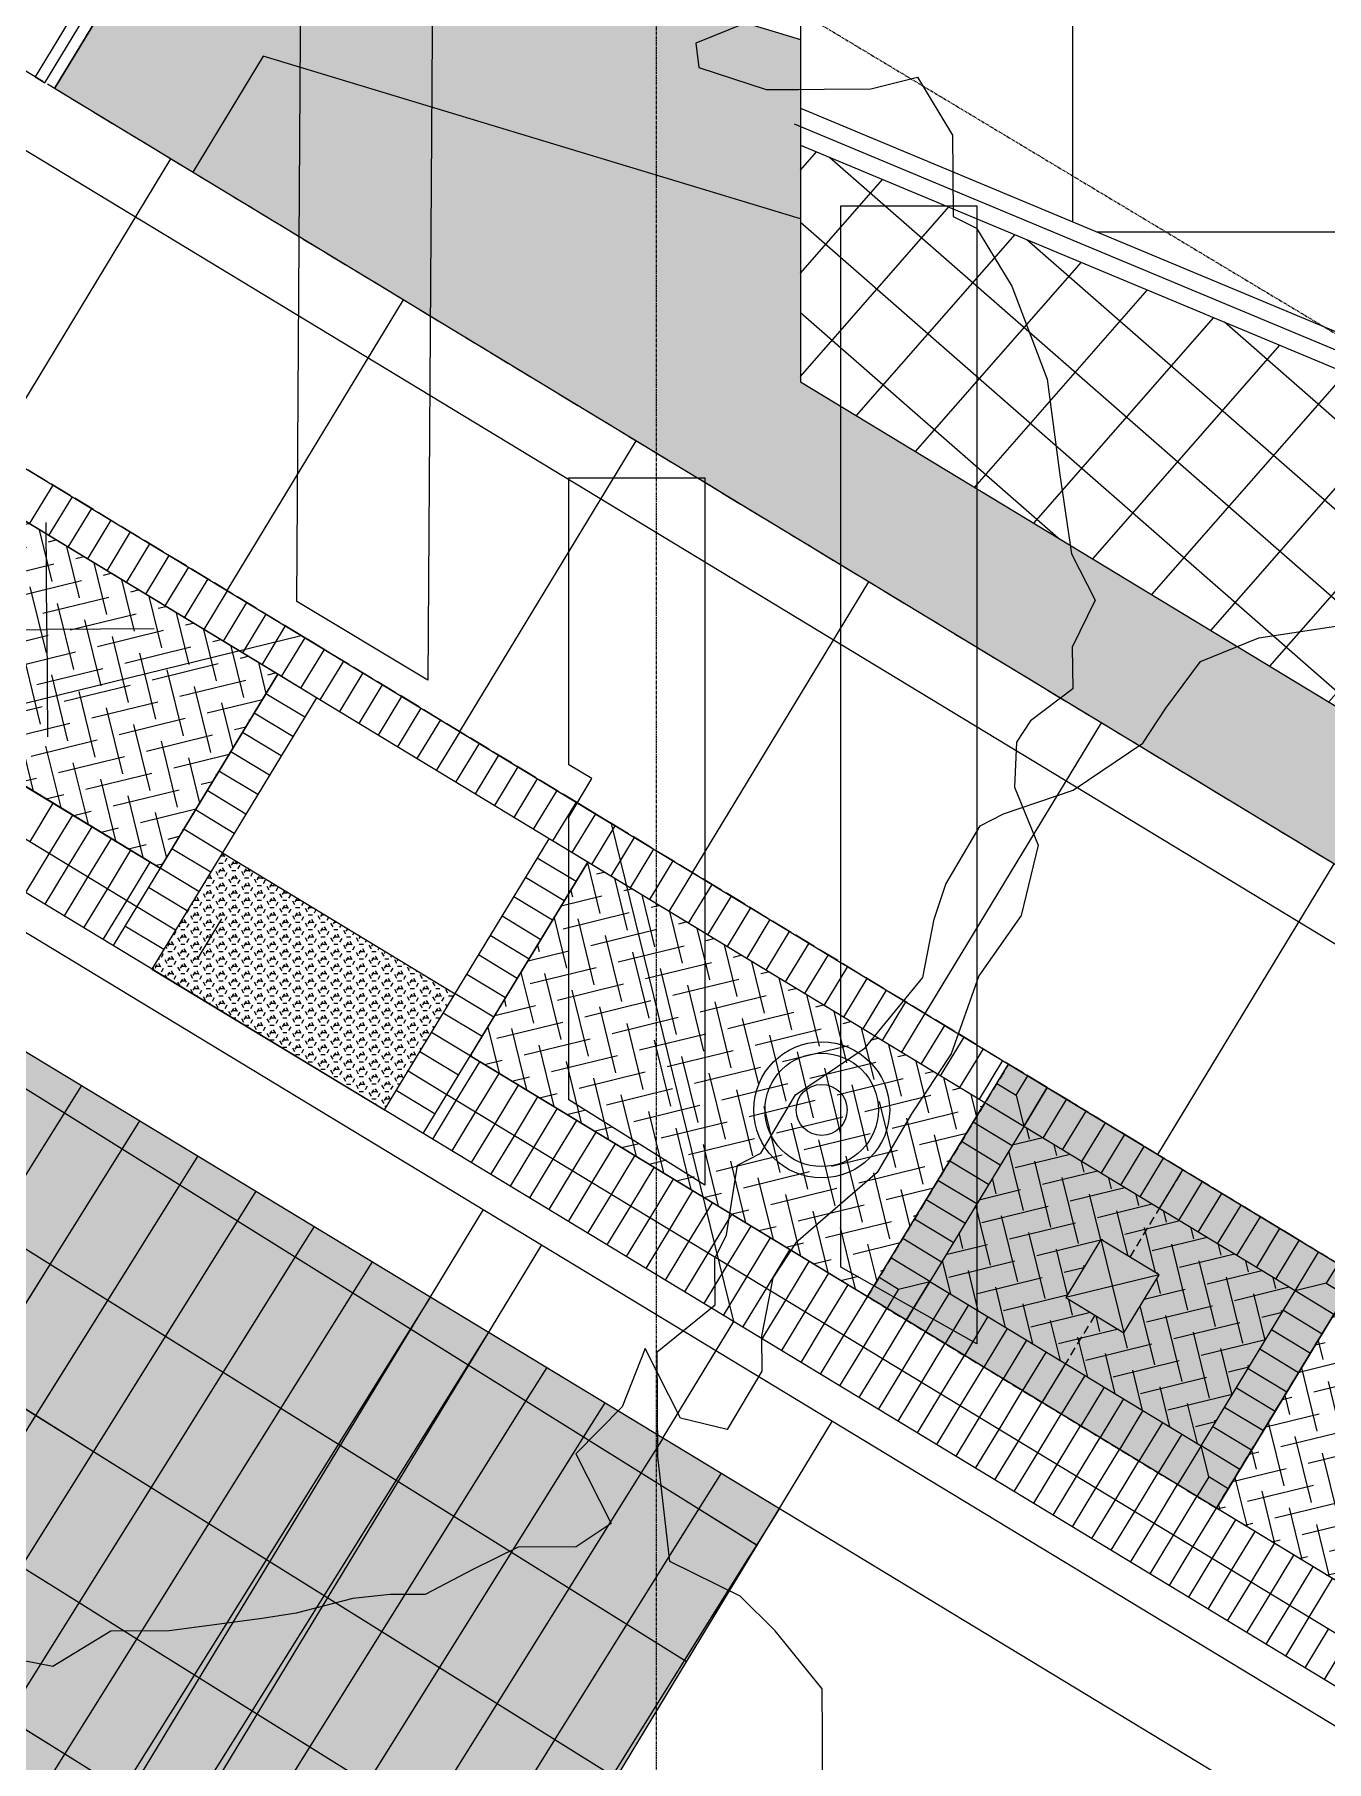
# Model space of a CAD drawing. Header units: inches. Extents: x 3268 to 7018, y 976 to 6708.
# Drawn here: x 5057.8 to 5285.8, y 1498.5 to 1803.3 of the extents above; entities that cross this region are included whole.
import ezdxf

# ---------------------------------------------------------------- set-up
doc = ezdxf.new("R2010")
doc.units = ezdxf.units.IN
doc.header["$MEASUREMENT"] = 0
for name, pattern in [('Grid Line 1_2_', [0.8749999999999999, 0.4999999999999999, -0.125, 0.125, -0.125]), ('IMPORT-DASHED4', [2.25, 1.5, -0.7499999999999998]), ('IMPORT-EASEMENT2', [4.799999999999999, 3.839999999999999, -0.9599999999999999])]:
    doc.linetypes.add(name, pattern=pattern)
for name, color, linetype, lineweight in [('0-landscaping', 1, 'Continuous', 25), ('C-ANNO-5FT-PED-ZONE', 130, 'Continuous', 25), ('C-CURB-BACK', 40, 'Continuous', 13), ('C-CURB-FACE', 80, 'Continuous', 13), ('C-CURB-GUTR', 22, 'Continuous', 15), ('L-MASK', 245, 'Continuous', 35), ('L-PVMT-ASPH', 140, 'Continuous', 15), ('L-PVMT-ASPH-HATC', 252, 'Continuous', 15), ('L-PVMT-BRCK-HATC', 252, 'Continuous', 15), ('L-PVMT-BRICK', 20, 'Continuous', 13), ('L-PVMT-CONC-HATC', 252, 'Continuous', 15), ('L-PVMT-HATCH BOUND NPLOT', 45, 'Continuous', 15), ('L-RAMP', 10, 'Continuous', 15), ('L-SITE-HRAL', 10, 'Continuous', 15), ('L-SITE-PLANT-HATC', 81, 'Continuous', 13), ('L-SITE-TREE-GRAT', 250, 'Continuous', 13), ('L-SITE-TRSH-RECP', 2, 'Continuous', 15), ('L-SITE-WALL', 33, 'Continuous', 15), ('L-SITE-WALL-HATC', 71, 'Continuous', 15), ('S-GRID', 1, 'Continuous', 9), ('site_dwg', 8, 'Continuous', 9)]:
    doc.layers.add(name, color=color, linetype=linetype, lineweight=lineweight)
doc.layers.add('NPLT', color=200, linetype='Continuous', lineweight=13, plot=False)
pattern_1 = [(279.96, (24339643.438, 9814490.821), (4.629241630105641, -3.246248593391589), [11.995, -3.998]), (9.96, (24339644.13, 9814486.883), (4.629241630105641, -3.246248593391589), [11.995, -3.998])]

# ---------------------------------------------------------------- blocks, each defined once
blk = doc.blocks.new('site_dwg_dec1-V200-Overall Retail Plan Opt 2')
at = {"layer": '0-landscaping', "color": 213, "flags": 128}
for points in [[(115.3819261530647, -30.59524453480662), (111.9724258052686, -34.47684765727967), (113.1265473455227, -37.31559033633379), (111.6904930847181, -45.17949820201465), (107.5396966369066, -56.13399286589696), (101.3299305751154, -65.27994157050192), (96.02508321279167, -73.39567033511115), (94.46444866163476, -79.32507283475273), (88.78581816499063, -81.63733361044136), (85.58967954539007, -85.36948232106145), (79.36483335835895, -84.88977620523359), (76.46545392851515, -85.66848025415378), (72.7794540213785, -89.47842627422868), (70.31394303901111, -96.43800059293493), (63.31276886607326, -101.2729120204283), (54.88947196641185, -103.2960691635053), (46.34270589714327, -107.9819351812555), (38.1766061073506, -110.1856556462924), (30.56355792520156, -112.6238509327122), (17.92766572879395, -112.4751012213862), (13.15395393323729, -113.7571420526917), (7.599903721815507, -118.0039082048213), (4.885189898590453, -121.0945198974266), (-2.727858282325144, -123.5327151822973), (-5.940907171128969, -118.8853784289501), (-3.599976476821893, -109.9912987397627), (-10.18352567227845, -113.3337794553706), (-17.92108351260992, -113.8374461562198), (-20.2620848313976, -122.731549058434), (-25.16034856125765, -122.0791094302301), (-30.30784349120051, -117.5576822782357), (-36.02233360214955, -115.9983575564081), (-42.16343954760082, -114.4442553805602), (-45.25193650464404, -111.7313990827831), (-48.85042896145728, -109.1643291017724), (-54.95184824639704, -106.0219622391457), (-58.38620603194044, -103.8447490419173), (-67.52711661895022, -97.64068553359242), (-72.67458319323644, -93.11928329096621), (-80.53679194816662, -91.68846783457842), (-84.77933982747105, -86.13684565529614)], [(-9.471346453594377, 8.319387126080981), (0, 0), (8.319387121136968, 9.471346451995485)], [(9.471346454440207, -8.31938712430201), (0, 0), (-8.319387122217448, -9.471346449256087)], [(108.9035377634723, -1.254139105373042), (102.8971445787706, 0.870463703299947), (101.2580483883594, -1.482540039600962)], [(101.2580483883594, -1.482540039600962), (105.4544776113711, -8.676055613000015), (108.3116716666313, -11.18574138292047)]]:
    blk.add_lwpolyline(points, dxfattribs=at)
at = {"layer": '0-landscaping', "color": 130, "flags": 128}
blk.add_lwpolyline([(108.3116716666313, -11.18574138292047), (110.6019441858431, -13.19745785703412), (114.7199401311504, -16.814599579601), (119.7428547744352, -19.40152136094911), (118.3068144204954, -27.26535620114441), (115.3819261530647, -30.59524453480662)], dxfattribs=at)
blk = doc.blocks.new('site_dwg_dec1-V206-Overall Retail Plan Opt 2')
at = {"layer": '0-landscaping', "color": 213, "flags": 128}
blk.add_lwpolyline([(-89.75630951111394, 51.46381599998585), (-86.13667698831811, 55.58464763820825), (-82.51704446383626, 59.7054792738645), (-82.1105030969387, 68.4735995460296), (-82.48428623070247, 74.27706753642427), (-85.94652405246721, 82.79343993860765), (-78.83185320274531, 92.96953555579033), (-70.68766946013129, 102.2414187691845), (-61.9205703611891, 101.8408481608073), (-58.30093783770007, 105.9616797991273), (-55.46164372381718, 107.1177861229532), (-49.00267481756691, 112.3947722131249), (-46.03880041719582, 111.6163731676804), (-38.42578059645984, 114.0545933585906), (-28.62915415534263, 112.749712413022), (-18.05225993053028, 114.4095335631261), (-12.49820972054402, 118.6562997094597), (-8.753996910396948, 120.8426259771238), (-1.140948729645572, 123.2808212633806), (1.822939583015625, 122.5024952453984), (9.809728627376158, 119.1371744186815), (19.60632671145595, 117.8323183823393), (24.38003850845325, 119.1143592194073), (31.08816798894167, 120.5223345599604), (38.04547195947742, 118.0613721970092), (46.15681293430952, 112.7615709075414)], dxfattribs=at)
blk = doc.blocks.new('site_dwg_b1-12649367-Overall Retail Plan Opt 2')
at = {"layer": 'L-PVMT-BRCK-HATC', "color": 53}
blk.add_line((0, -7.990953345783054), (0, 0), dxfattribs=at)
blk = doc.blocks.new('site_dwg_b2-12649368-Overall Retail Plan Opt 2')
at = {"layer": 'L-PVMT-BRCK-HATC', "color": 53}
blk.add_line((0, 0), (0, 7.990953347180038), dxfattribs=at)
blk = doc.blocks.new('site_dwg_mmcite prax-12649369-Overall Retail Plan Opt 2')
at = {"layer": 'L-SITE-TRSH-RECP', "color": 53}
for radius in [12, 9.999999999999545, 4.5]:
    blk.add_circle((3485.56735143112, 948.4859774520154), radius, dxfattribs=at)
blk = doc.blocks.new('site_dwg_tree_grate_pvr-V278-Overall Retail Plan Opt 2')
at = {"layer": 'L-MASK', "lineweight": 15}
blk.add_hatch(color=10, dxfattribs=at).paths.add_polyline_path([(36.00000000000272, 3.41060513164848e-12), (36.00000000000272, 48.00000000000272), (-35.99999999999726, 48.00000000000272), (-35.99999999999726, 2.728484105318784e-12)])
at = {"layer": 'L-PVMT-BRCK-HATC'}
h = blk.add_hatch(dxfattribs=at)
h.set_pattern_fill('FP_230', color=53, style=0, pattern_type=2)
h.set_pattern_definition([(135, (-28, 40), (-5.654025822367634, 4.440892098500626e-16), [11.995, -3.998]), (225, (-30.827, 42.827), (-5.654025822367634, -4.440892098500626e-16), [11.995, -3.998])])
h.paths.add_polyline_path([(28.00000000186537, 8.00000000093405), (28.00000000186537, 39.9999999990714), (-28.00000000185991, 39.9999999990714), (-27.99999999627266, 8.00000000093405)])
h.paths.add_polyline_path([(6.000000000002728, 18.00000000000272), (-6.000000005585206, 18.00000000000272), (-5.999999999997271, 30.00000000000272), (6.000000000002728, 30.00000000000272)])
at = {"layer": 'L-PVMT-BRCK-HATC', "color": 53}
for p, q in [((-24, 40.00000000186264), (-24, 47.99999999999999)), ((-19.99999999813735, 40.00000000046565), (-19.99999999813735, 47.99999999999999)), ((-16.00000000186264, 40.00000000046565), (-16.00000000186264, 47.99999999999999)), ((-12, 40.00000000046565), (-12, 47.99999999999999)), ((-7.999999998137354, 39.99999999906867), (-7.999999998137354, 47.99999999999999)), ((-4.000000001862644, 40.00000000046565), (-4.000000001862644, 47.99999999999999)), ((0, 39.99999999906867), (0, 47.99999999999999)), ((4.000000001862644, 40.00000000046565), (4.000000001862644, 47.99999999999999)), ((7.999999998137354, 39.99999999906867), (7.999999998137354, 47.99999999999999)), ((12, 40.00000000186264), (12, 47.99999999999999)), ((15.99999999627471, 39.99999999906867), (15.99999999627471, 47.99999999999999)), ((20.00000000372529, 40.00000000186264), (20.00000000372529, 47.99999999999999)), ((24, 39.99999999906867), (24, 47.99999999999999)), ((31.99999999813735, 44.00000000093132), (28.00000000186264, 40.00000000186264)), ((-28.00000001303851, 36.00000000139698), (-36.00000001117586, 36.00000000139698)), ((28.00000000186264, 35.99999999999999), (35.99999999999999, 35.99999999999999)), ((-28.00000001303851, 31.99999999953434), (-36.00000001117586, 31.99999999953434)), ((27.99999999627471, 32.00000000093132), (35.99999999999999, 32.00000000093132)), ((-28.00000001303851, 28.00000000046566), (-36.00000001117586, 28.00000000046566)), ((28.00000000186264, 28.00000000046566), (35.99999999999999, 28.00000000046566)), ((-28.00000001303851, 24), (-36.00000001117586, 24)), ((27.99999999627471, 24), (35.99999999999999, 24)), ((-28.00000001303851, 20.00000000093132), (-36.00000001117586, 20.00000000093132)), ((28.00000000186264, 20.00000000093132), (35.99999999999999, 20.00000000093132)), ((-28.00000001303851, 16.00000000046566), (-36.00000001117586, 16.00000000046566)), ((27.99999999627471, 15.99999999906868), (35.99999999999999, 15.99999999906868)), ((-28.00000001303851, 12), (-36.0000000167638, 12)), ((28.00000000186264, 12.00000000139698), (35.99999999999999, 12.00000000139698)), ((-24, 8.00000000093132), (-24, 0)), ((-19.99999999813735, 8.00000000093132), (-19.99999999813735, 0)), ((-16.00000000186264, 8.00000000093132), (-16.00000000186264, 0)), ((-12, 8.00000000093132), (-12, 0)), ((-7.999999998137354, 8.00000000093132), (-7.999999998137354, 0)), ((-4.000000001862644, 8.00000000093132), (-4.000000001862644, 0)), ((0, 8.00000000093132), (0, 0)), ((4.000000001862644, 8.00000000093132), (4.000000001862644, 0)), ((7.999999998137354, 8.00000000093132), (7.999999998137354, 0)), ((12, 8.00000000093132), (12, 0)), ((16.00000000186264, 8.00000000093132), (16.00000000186264, 0)), ((20.00000000372529, 8.00000000093132), (20.00000000372529, 0)), ((24, 7.999999999534338), (24, 0)), ((31.99999999254942, 3.999999987892806), (27.99999999068677, 7.999999991152435))]:
    blk.add_line(p, q, dxfattribs=at)
at = {"layer": 'L-PVMT-BRCK-HATC', "color": 53, "flags": 128}
for points in [[(-36.00000001117586, 44.00000000093132), (-32.00000001490115, 44.00000000093132), (-32.00000001490115, 47.99999999999999)], [(35.99999999999999, 40.00000000046565), (28.00000000186264, 40.00000000046565), (28.00000000186264, 48.00000000139698)], [(31.99999999813735, 47.99999999999999), (31.99999999813735, 44.00000000093132), (35.99999999999999, 44.00000000093132)], [(-32.00000001490115, 43.99999999953433), (-28.00000001303851, 40.00000000046565), (-36.00000001117586, 40.00000000046565)], [(35.99999999999999, 7.999999999534338), (28.00000000186264, 7.999999999534338), (28.00000000186264, 39.99999999906867), (-28.00000000186264, 39.99999999906867), (-28.00000000186264, 8.00000000093132), (28.00000000186264, 8.00000000093132), (28.00000000186264, 0)], [(-32.00000000372528, 3.999999987892806), (-28.00000001303851, 8.00000000093132), (-36.00000001117586, 8.00000000093132)], [(-36.00000000558793, 3.999999987892806), (-32.00000000372528, 3.999999987892806), (-32.00000000372528, 0)], [(35.99999998882412, 3.999999985098838), (31.99999999254942, 3.999999985098838), (31.99999999254942, -1.257285475730896e-08)]]:
    blk.add_lwpolyline(points, dxfattribs=at)
for points in [[(-28.00000001303851, 47.99999999999999), (-28.00000001303851, 39.99999999906867)], [(-28.00000000745058, 0), (-28.00000000745058, 8.00000000093132)]]:
    blk.add_lwpolyline(points, close=True, dxfattribs=at)
at = {"layer": 'L-SITE-TREE-GRAT', "color": 253, "linetype": 'IMPORT-DASHED4'}
for p, q in [((0, 30), (0, 47.99999999860301)), ((0, 18), (0, 0))]:
    blk.add_line(p, q, dxfattribs=at)
at = {"layer": 'L-SITE-TREE-GRAT', "color": 253, "linetype": 'IMPORT-DASHED4', "flags": 128}
blk.add_lwpolyline([(35.99999999999999, 0), (35.99999999999999, 47.99999999999999), (-35.99999999999999, 47.99999999999999), (-35.99999999999999, 0)], close=True, dxfattribs=at)
at = {"layer": 'L-SITE-TREE-GRAT', "color": 253, "flags": 128}
for points in [[(-35.99999999999999, 47.99999999999999), (35.99999999999999, 47.99999999999999), (35.99999999999999, 0), (-35.99999999999999, 0)], [(-6.000000005587935, 18), (5.999999999999999, 18), (5.999999999999999, 30), (-5.999999999999999, 30)]]:
    blk.add_lwpolyline(points, close=True, dxfattribs=at)
at = {"layer": 'NPLT', "color": 253}
for p, q in [((5.999999999999999, 30), (-6.000000005587935, 18)), ((-5.999999999999999, 30), (5.999999999999999, 18))]:
    blk.add_line(p, q, dxfattribs=at)
blk = doc.blocks.new('site_dwg-12440225-Overall Retail Plan Opt 2')
at = {"layer": 'L-PVMT-ASPH'}
h = blk.add_hatch(color=10, dxfattribs=at)
h.paths.add_polyline_path([(24339718.53346603, 9813972.144103346), (24339887.07449048, 9814212.502676906), (24339739.69633754, 9814315.845214311), (24339581.26135598, 9814089.899001546), (24339629.1144, 9814055.302799998), (24339635.9543549, 9814049.325785588), (24339642.46273531, 9814042.98933005), (24339648.62067784, 9814036.31179846), (24339654.41033481, 9814029.312544463), (24339659.81492591, 9814022.011854135), (24339664.81878693, 9814014.430887226), (24339669.40741505, 9814006.591615817), (24339681.30982938, 9813997.450047066), (24339693.47180215, 9813988.656744802), (24339705.88314632, 9813980.219074398)])
h.paths.add_polyline_path([(24341279.96674772, 9816613.018771717), (24341327.69337847, 9817194.358206697), (24341336.14719908, 9817314.060056796), (24341349.85919517, 9817475.559871858), (24341241.21047862, 9817484.093139127), (24341233.16564054, 9817364.342307739), (24341183.59218761, 9816619.779448591)])
h.paths.add_polyline_path([(24341241.21047862, 9817484.093139127), (24341354.39901932, 9817476.562142687), (24341362.3316544, 9817595.67930597), (24341359.93445173, 9817595.848605955), (24341379.27012009, 9817850.028833294), (24341381.53699151, 9817884.068378847), (24341268.28796358, 9817892.939708184)])
at = {"layer": 'L-PVMT-ASPH-HATC'}
h = blk.add_hatch(dxfattribs=at)
h.set_pattern_fill('FP_247', color=53, style=0, pattern_type=2)
h.set_pattern_definition([(54.19300000000001, (49276472.648, 17990854.369), (4.309454095744373, 26.48449745410836), [24, 0]), (54.19300000000001, (49276462.916, 17990861.39), (4.309454095744373, 26.48449745410836), [24, 0]), (144.193, (49276472.648, 17990854.369), (-23.77327042073331, -12.44313519586951), [12, 0]), (144.193, (49276486.689, 17990873.833), (-23.77327042073331, -12.44313519586951), [12, 0])])
h.paths.add_polyline_path([(24339718.53346603, 9813972.144103346), (24339887.07449048, 9814212.502676906), (24339739.69633754, 9814315.845214311), (24339581.26135598, 9814089.899001546), (24339629.1144, 9814055.302799998), (24339635.9543549, 9814049.325785588), (24339642.46273531, 9814042.98933005), (24339648.62067784, 9814036.31179846), (24339654.41033481, 9814029.312544463), (24339659.81492591, 9814022.011854135), (24339664.81878693, 9814014.430887226), (24339669.40741505, 9814006.591615817), (24339681.30982938, 9813997.450047066), (24339693.47180215, 9813988.656744802), (24339705.88314632, 9813980.219074398)])
at = {"layer": 'L-PVMT-BRCK-HATC'}
h = blk.add_hatch(dxfattribs=at)
h.set_pattern_fill('FP_245', color=53, style=0, pattern_type=2)
h.set_pattern_definition(pattern_1)
h.paths.add_polyline_path([(24339785.5933247, 9814332.513905285), (24339808.55571907, 9814365.260878125), (24339638.84494577, 9814484.270712443), (24339615.87993716, 9814451.520011347), (24339682.46481704, 9814404.829485679)])
h = blk.add_hatch(dxfattribs=at)
h.set_pattern_fill('FP_245', color=53, style=0, pattern_type=2)
h.set_pattern_definition(pattern_1)
h.paths.add_polyline_path([(24339905.09057344, 9814248.723596772), (24339928.05204928, 9814281.469259715), (24339860.94234356, 9814328.527705245), (24339837.97963173, 9814295.780279659), (24339893.41113099, 9814256.912959129)])
h = blk.add_hatch(dxfattribs=at)
h.set_pattern_fill('FP_233', color=53, style=0, pattern_type=2)
h.set_pattern_definition([(279.962, (24338878.036, 9815027.526), (4.629354942737908, -3.246087000397262), [11.995, -3.998]), (9.962, (24338878.727, 9815023.588), (4.629354942737908, -3.246087000397263), [11.995, -3.998])])
h.paths.add_polyline_path([(24340121.24000421, 9814097.147135304), (24340144.2102071, 9814129.905244026), (24339987.00684388, 9814240.137283798), (24339964.03664085, 9814207.379174864)])
at = {"layer": 'L-PVMT-CONC-HATC'}
h = blk.add_hatch(dxfattribs=at)
h.set_pattern_fill('FP_244', color=53, style=0, pattern_type=2)
h.set_pattern_definition([(356.193, (24339782.951, 9814287.269), (0.08624814985247753, 1.296133579785288), [0.75, -1.5]), (116.193, (24339782.951, 9814287.269), (-1.165608681718363, -0.5733737010909913), [0.75, -1.5]), (56.19300000000001, (24339783.699, 9814287.219), (-1.079360531865885, 0.7227598786942965), [0.75, -1.5])])
h.paths.add_polyline_path([(24339822.25181387, 9814287.269117266), (24339836.03081887, 9814306.919537647), (24339796.72997811, 9814334.47754763), (24339782.95097312, 9814314.82712726), (24339817.87668592, 9814290.336985981)])
at = {"layer": 'L-SITE-PLANT-HATC'}
h = blk.add_hatch(dxfattribs=at)
h.set_pattern_fill('FP_240', color=253, style=0, pattern_type=2)
h.set_pattern_definition([(45, (0, 0), (-8.485281374238571, 8.485281374238571), []), (135, (0, 0), (-8.485281374238571, -8.48528137423857), [])])
h.paths.add_polyline_path([(24340354.92622115, 9814094.51378487), (24340675.12027168, 9814073.208179547), (24340681.35034729, 9814166.837678595), (24340324.3175589, 9814244.434770443), (24339906.82124526, 9814452.369206514), (24339904.04682077, 9814410.673408048), (24340319.55159973, 9814119.31870381)])
at = {"layer": 'L-SITE-WALL-HATC'}
blk.add_hatch(color=10, dxfattribs=at).paths.add_polyline_path([(24340346.63954691, 9814071.012105761), (24340725.57169416, 9814045.798087202), (24340733.2833098, 9814161.690702261), (24340681.75308152, 9814172.890222268), (24340675.12027169, 9814073.208179656), (24340354.92622115, 9814094.51378487), (24339904.04682077, 9814410.673408046), (24339908.0517354, 9814470.980348537), (24339803.69557036, 9814510.352719767), (24339776.13756039, 9814471.051878992), (24340317.68662572, 9814091.31408595)])
at = {"layer": 'C-ANNO-5FT-PED-ZONE', "color": 213, "linetype": 'IMPORT-EASEMENT2', "flags": 128}
for points in [[(24341173.43156312, 9817974.569704888), (24341064.86211379, 9817879.53891328), (24341058.60739409, 9817785.539047208), (24341020.66169335, 9817759.050960105), (24341002.73584636, 9817494.243455587), (24341098.03372912, 9817385.653583419), (24341049.7296923, 9816657.855822798), (24340942.84306337, 9816588.119622858), (24340903.15724013, 9815991.696087312), (24340997.75345884, 9815877.316419568), (24340956.93820208, 9815281.87627089), (24340851.85462972, 9815190.060175546), (24340840.21389879, 9815028.451841284), (24340816.31959692, 9814987.856953233), (24340807.91752753, 9814861.58536387), (24340828.33680849, 9814837.590900285), (24340814.20948071, 9814639.141274119), (24340820.32276781, 9814572.244142456), (24340784.23728234, 9814041.25000657), (24340346.67693986, 9814070.985885575), (24339654.20889217, 9814556.549067944), (24339621.08674325, 9814593.99079329), (24339537.64412129, 9814651.844636435), (24339442.83972673, 9814690.826514924), (24339354.14331621, 9814753.02102556), (24339330.46229357, 9814798.298159737), (24339230.23757831, 9814867.973883716), (24339182.6163684, 9814867.152440649), (24339131.69313189, 9814915.47795062), (24338893.2467398, 9815077.690702066), (24338651.59712844, 9815247.640438044), (24338560.99241732, 9815303.182211477)], [(24340893.31874154, 9815000.390094232), (24340875.24280314, 9814969.680232948), (24340869.40288803, 9814881.91431137), (24340889.92706264, 9814857.796588449), (24340874.40430799, 9814639.745099468), (24340880.50876207, 9814572.944626614), (24340840.03109242, 9813977.31996076), (24340325.92286136, 9814012.25790799), (24339613.96231484, 9814511.489359668), (24339580.94692304, 9814548.810405312), (24339508.80653985, 9814598.827990033), (24339413.85344962, 9814637.871009542), (24339307.74243177, 9814712.276758194), (24339284.12095693, 9814757.44003944), (24339211.89866129, 9814807.648620464), (24339161.49360283, 9814806.779157344), (24339151.81188077, 9814813.668659829), (24339093.9211708, 9814868.606214345), (24338859.11244131, 9815028.344299465), (24338618.62753263, 9815197.47491178), (24338556.48951734, 9815235.566259611)]]:
    blk.add_lwpolyline(points, dxfattribs=at)
at = {"layer": 'C-CURB-BACK', "color": 253, "flags": 128}
for points in [[(24340401.93921543, 9813880.788470147), (24338872.43439575, 9814953.287384562), (24338868.98964451, 9814948.374779465)], [(24339905.91549708, 9814456.17181032), (24340325.31759715, 9814247.287460024), (24340327.07241486, 9814246.90606998)], [(24339906.82124526, 9814452.369206514), (24340324.3175589, 9814244.434770443), (24340681.35034729, 9814166.837678595)]]:
    blk.add_lwpolyline(points, dxfattribs=at)
at = {"layer": 'C-CURB-FACE', "color": 253}
blk.add_line((24338868.9896445, 9814948.374779465), (24340398.49446417, 9813875.875865046), dxfattribs=at)
at = {"layer": 'C-CURB-FACE', "color": 170, "flags": 128}
blk.add_lwpolyline([(24339907.25295287, 9814458.857180314), (24340326.32024351, 9814250.13958276), (24340562.96083217, 9814198.708391871)], dxfattribs=at)
at = {"layer": 'C-CURB-GUTR', "color": 53, "flags": 128}
blk.add_lwpolyline([(24338550.76025077, 9815149.53507655), (24338858.65539077, 9814933.636964172), (24340388.16021044, 9813861.138049757)], dxfattribs=at)
at = {"layer": 'L-PVMT-BRCK-HATC', "color": 53}
for p, q in [((24339643.43794629, 9814490.820853375), (24339932.6485839, 9814288.024438241)), ((24339928.05204928, 9814281.469259717), (24339638.84474237, 9814484.270855078)), ((24339795.75078147, 9814457.298958369), (24339761.30326942, 9814408.172907906)), ((24339835.05162228, 9814429.740948426), (24339800.60411023, 9814380.614897963)), ((24339874.35246308, 9814402.182938483), (24339839.90495097, 9814353.05688808)), ((24339913.65330388, 9814374.62492854), (24339879.20579183, 9814325.498878077)), ((24339819.69131202, 9814367.223008145), (24339813.14857889, 9814371.810815971)), ((24339812.80249846, 9814357.398780474), (24339806.25976534, 9814361.9865883)), ((24339810.50622728, 9814354.124037916), (24339803.96349416, 9814358.711845743)), ((24339808.2099561, 9814350.84929536), (24339801.66722298, 9814355.437103186)), ((24339805.91368492, 9814347.574552802), (24339799.37095179, 9814352.162360627)), ((24339803.61741373, 9814344.299810246), (24339797.07468061, 9814348.88761807)), ((24339801.32114255, 9814341.025067689), (24339794.77840943, 9814345.612875516)), ((24339952.95414469, 9814347.066918597), (24339918.50663264, 9814297.940868134)), ((24339799.02487137, 9814337.750325132), (24339792.48213824, 9814342.338132957)), ((24339796.72860019, 9814334.475582575), (24339790.18586706, 9814339.0633904)), ((24339865.53488593, 9814335.077190356), (24339858.99215281, 9814339.664998183)), ((24339794.432329, 9814331.200840017), (24339787.88959588, 9814335.788647844)), ((24339792.13605782, 9814327.926097458), (24339785.59332469, 9814332.513905283)), ((24339858.64607238, 9814325.252962686), (24339852.10333926, 9814329.840770511)), ((24339789.83978664, 9814324.651354901), (24339783.29705351, 9814329.239162728)), ((24339856.3498012, 9814321.978220128), (24339849.80706808, 9814326.566027954)), ((24339787.54351545, 9814321.376612345), (24339781.00078233, 9814325.96442017)), ((24339785.24724427, 9814318.101869788), (24339778.70451114, 9814322.689677613)), ((24339854.05353002, 9814318.70347757), (24339847.51079689, 9814323.291285397)), ((24339851.75725884, 9814315.428735014), (24339845.21452571, 9814320.016542839)), ((24339992.25498549, 9814319.508908654), (24339957.80747344, 9814270.38285819)), ((24339849.46098765, 9814312.153992457), (24339842.91825453, 9814316.741800282)), ((24339847.16471647, 9814308.8792499), (24339840.62198334, 9814313.467057727)), ((24339844.86844529, 9814305.604507344), (24339838.32571216, 9814310.192315169)), ((24339842.5721741, 9814302.329764787), (24339836.02944098, 9814306.917572612)), ((24339840.27590292, 9814299.055022229), (24339833.73316979, 9814303.642830055)), ((24339837.97963173, 9814295.780279659), (24339831.4368986, 9814300.368087484)), ((24339835.68336054, 9814292.505537102), (24339829.14062742, 9814297.093344929)), ((24339833.38708936, 9814289.230794545), (24339826.84435624, 9814293.81860237)), ((24339831.09081818, 9814285.956051989), (24339824.54808505, 9814290.543859813))]:
    blk.add_line(p, q, dxfattribs=at)
at = {"layer": 'L-PVMT-BRCK-HATC', "color": 53, "flags": 128}
for points in [[(24339815.09876965, 9814360.673523031), (24339808.55603652, 9814365.261330856), (24339638.84494577, 9814484.270712443), (24339615.87993716, 9814451.520011347), (24339785.59332469, 9814332.513905285), (24339808.55571906, 9814365.260878125)], [(24339860.9434164, 9814328.528021663), (24339837.97963173, 9814295.780279659), (24339905.09057344, 9814248.723596772), (24339928.05204928, 9814281.469259715), (24339860.94234357, 9814328.527705243), (24339854.39961044, 9814333.115513068)]]:
    blk.add_lwpolyline(points, dxfattribs=at)
blk.add_lwpolyline([(24339987.00684388, 9814240.137283796), (24340144.2102071, 9814129.905244026), (24340121.24000422, 9814097.147135304), (24339964.03664085, 9814207.379174864)], close=True, dxfattribs=at)
at = {"layer": 'L-PVMT-BRICK', "color": 253}
for p, q in [((24339785.59424329, 9814332.515215315), (24338881.62039908, 9814966.387664825)), ((24339781.00124163, 9814325.965075186), (24338877.02739741, 9814959.837524693)), ((24340411.12521875, 9813893.88875041), (24339837.98055032, 9814295.781589674)), ((24340406.53221709, 9813887.338610278), (24339833.38754866, 9814289.231449546))]:
    blk.add_line(p, q, dxfattribs=at)
at = {"layer": 'L-PVMT-CONC-HATC', "color": 53}
for p, q in [((24340339.75004442, 9814061.186895564), (24338905.5935904, 9815066.826904181)), ((24339803.69557036, 9814510.352719767), (24339776.1375604, 9814471.05187899))]:
    blk.add_line(p, q, dxfattribs=at)
at = {"layer": 'L-PVMT-CONC-HATC', "color": 10}
for p, q in [((24339913.68068005, 9814555.457105756), (24339907.25295312, 9814458.857180191)), ((24339960.60871167, 9814537.751703832), (24339953.81598539, 9814435.666336032)), ((24339957.92450223, 9814433.620078102), (24340296.2825892, 9814411.10584397))]:
    blk.add_line(p, q, dxfattribs=at)
at = {"layer": 'L-PVMT-HATCH BOUND NPLOT', "color": 61, "flags": 128}
for points in [[(24339812.78175724, 9814377.881404204), (24339821.39247158, 9814495.390516546), (24339844.54097775, 9814493.694263635), (24339834.92646844, 9814362.486513557)], [(24339900.76573595, 9814254.221210366), (24339913.20558907, 9814441.175159173), (24339937.15263452, 9814439.581730792), (24339923.81315409, 9814239.107615886)], [(24339854.83157253, 9814286.863091959), (24339858.14823181, 9814336.707936903), (24339862.66395279, 9814343.203555435), (24339858.76099142, 9814345.916874351), (24339862.1246414, 9814396.467925033), (24339886.07168685, 9814394.874496652), (24339877.7788876, 9814270.245085148)]]:
    blk.add_lwpolyline(points, close=True, dxfattribs=at)
at = {"layer": 'L-RAMP', "color": 53}
for p, q in [((24339813.15225373, 9814371.816056676), (24339865.53856074, 9814335.08243103)), ((24339808.55717882, 9814365.262959901), (24339776.40823996, 9814319.414935058)), ((24339796.72997809, 9814334.477547633), (24339836.03081887, 9814306.919537647)), ((24339828.79454701, 9814282.681309436), (24339860.94284594, 9814328.52842169)), ((24339838.45748304, 9814268.577507155), (24339662.74836076, 9814017.996414928)), ((24339848.28269324, 9814261.68800466), (24339669.40741505, 9814006.591615815)), ((24339897.40874422, 9814227.240492193), (24339718.53346603, 9813972.144103346))]:
    blk.add_line(p, q, dxfattribs=at)
at = {"layer": 'L-RAMP', "color": 53, "flags": 128}
for points in [[(24339710.22070692, 9814336.513721809), (24339723.99971192, 9814356.16414219), (24339813.15225373, 9814371.816056676), (24339865.53856073, 9814335.08243104), (24339881.20307504, 9814245.932102297), (24339867.42407008, 9814226.281681899)], [(24339815.09983204, 9814360.675038096), (24339782.9509731, 9814314.827127246), (24339822.25181387, 9814287.269117257), (24339854.40019274, 9814333.116343487)]]:
    blk.add_lwpolyline(points, dxfattribs=at)
at = {"layer": 'L-SITE-HRAL', "color": 53, "flags": 128}
blk.add_lwpolyline([(24339774.50002537, 9814472.200129401), (24339795.16853284, 9814501.67575999), (24339793.53099781, 9814502.824010406), (24339772.86249033, 9814473.34837982)], close=True, dxfattribs=at)
at = {"layer": 'L-SITE-WALL', "color": 53, "flags": 128}
for points in [[(24340675.12027169, 9814073.208179656), (24340681.75308152, 9814172.890222268), (24340733.2833098, 9814161.690702261), (24340725.57169416, 9814045.798087202), (24340346.63954691, 9814071.012105761), (24339776.13756039, 9814471.051878992), (24339803.69557036, 9814510.352719767), (24339806.05947362, 9814509.460846474)], [(24339905.95564971, 9814439.360489553), (24339813.26108046, 9814474.332970705), (24339799.48207549, 9814454.682550337)], [(24339907.25278635, 9814458.854674421), (24339904.04682077, 9814410.673408046), (24340354.92622115, 9814094.51378487), (24340675.12027168, 9814073.208179547)]]:
    blk.add_lwpolyline(points, dxfattribs=at)
at = {"layer": 'L-SITE-WALL', "color": 10, "flags": 128}
blk.add_lwpolyline([(24339806.05947362, 9814509.460846474), (24339908.05943149, 9814470.97744489), (24339907.25278635, 9814458.854674421)], dxfattribs=at)
at = {"xscale": 1.5, "yscale": 1.5, "zscale": 1.5, "rotation": 37.81158375857705}
for name, p in [('site_dwg_dec1-V200-Overall Retail Plan Opt 2', (24339768.44141195, 9814375.8511931)), ('site_dwg_dec1-V206-Overall Retail Plan Opt 2', (24340045.19799403, 9814185.302181646))]:
    blk.add_blockref(name, p, dxfattribs=at)
for name, p, rotation in [('site_dwg_b1-12649367-Overall Retail Plan Opt 2', (24339766.56970916, 9814394.703378519), 144.9598377715295), ('site_dwg_b1-12649367-Overall Retail Plan Opt 2', (24339769.84470831, 9814392.406776557), 144.9598377715295), ('site_dwg_b1-12649367-Overall Retail Plan Opt 2', (24339773.11970746, 9814390.110174594), 144.9598377715295), ('site_dwg_b1-12649367-Overall Retail Plan Opt 2', (24339776.39470661, 9814387.81357263), 144.9598377715295), ('site_dwg_b1-12649367-Overall Retail Plan Opt 2', (24339779.66970576, 9814385.516970668), 144.9598377715295), ('site_dwg_b1-12649367-Overall Retail Plan Opt 2', (24339782.94470491, 9814383.220368704), 144.9598377715295), ('site_dwg_b1-12649367-Overall Retail Plan Opt 2', (24339786.21970405, 9814380.92376674), 144.9598377715295), ('site_dwg_b1-12649367-Overall Retail Plan Opt 2', (24339789.4947032, 9814378.627164777), 144.9598377715295), ('site_dwg_b1-12649367-Overall Retail Plan Opt 2', (24339792.76970235, 9814376.330562815), 144.9598377715295), ('site_dwg_b1-12649367-Overall Retail Plan Opt 2', (24339796.0447015, 9814374.033960853), 144.9598377715295), ('site_dwg_b1-12649367-Overall Retail Plan Opt 2', (24339799.31970065, 9814371.737358889), 144.9598377715295), ('site_dwg_b1-12649367-Overall Retail Plan Opt 2', (24339802.59618912, 9814369.442880725), 144.9598377715295), ('site_dwg_b1-12649367-Overall Retail Plan Opt 2', (24339805.87118827, 9814367.146278763), 144.9598377715295), ('site_dwg_b1-12649367-Overall Retail Plan Opt 2', (24339809.14618742, 9814364.849676799), 144.9598377715295), ('site_dwg_b1-12649367-Overall Retail Plan Opt 2', (24339812.42118656, 9814362.553074837), 144.9598377715295), ('site_dwg_b1-12649367-Overall Retail Plan Opt 2', (24339815.69618571, 9814360.256472874), 144.9598377715295), ('site_dwg_b1-12649367-Overall Retail Plan Opt 2', (24339818.97118486, 9814357.95987091), 144.9598377715295), ('site_dwg_b1-12649367-Overall Retail Plan Opt 2', (24339822.24618401, 9814355.663268948), 144.9598377715295), ('site_dwg_b1-12649367-Overall Retail Plan Opt 2', (24339825.52118316, 9814353.366666984), 144.9598377715295), ('site_dwg_b1-12649367-Overall Retail Plan Opt 2', (24339828.79618231, 9814351.070065022), 144.9598377715295), ('site_dwg_b1-12649367-Overall Retail Plan Opt 2', (24339832.07118146, 9814348.773463057), 144.9598377715295), ('site_dwg_b1-12649367-Overall Retail Plan Opt 2', (24339835.3461806, 9814346.476861095), 144.9598377715295), ('site_dwg_b1-12649367-Overall Retail Plan Opt 2', (24339838.62117975, 9814344.180259133), 144.9598377715295), ('site_dwg_b1-12649367-Overall Retail Plan Opt 2', (24339841.8961789, 9814341.88365717), 144.9598377715295), ('site_dwg_b2-12649368-Overall Retail Plan Opt 2', (24339762.94462911, 9814338.62649157), 324.9616071045171), ('site_dwg_b1-12649367-Overall Retail Plan Opt 2', (24339845.17117805, 9814339.587055206), 144.9598377715295), ('site_dwg_b2-12649368-Overall Retail Plan Opt 2', (24339766.21969918, 9814336.329990743), 324.9616071045171), ('site_dwg_b1-12649367-Overall Retail Plan Opt 2', (24339848.4461772, 9814337.290453244), 144.9598377715295), ('site_dwg_b2-12649368-Overall Retail Plan Opt 2', (24339769.49476925, 9814334.033489916), 324.9616071045171), ('site_dwg_b1-12649367-Overall Retail Plan Opt 2', (24339851.72117635, 9814334.99385128), 144.9598377715295), ('site_dwg_b1-12649367-Overall Retail Plan Opt 2', (24339854.9961755, 9814332.697249316), 144.9598377715295), ('site_dwg_b1-12649367-Overall Retail Plan Opt 2', (24339766.21969918, 9814336.329990743), 324.9616071045171), ('site_dwg_b2-12649368-Overall Retail Plan Opt 2', (24339772.76983931, 9814331.736989088), 324.9616071045171), ('site_dwg_b2-12649368-Overall Retail Plan Opt 2', (24339776.04490938, 9814329.44048826), 324.9616071045171), ('site_dwg_b1-12649367-Overall Retail Plan Opt 2', (24339858.27117464, 9814330.400647353), 144.9598377715295), ('site_dwg_b1-12649367-Overall Retail Plan Opt 2', (24339769.49476925, 9814334.033489916), 324.9616071045171), ('site_dwg_b2-12649368-Overall Retail Plan Opt 2', (24339779.31997945, 9814327.143987432), 324.9616071045171), ('site_dwg_b1-12649367-Overall Retail Plan Opt 2', (24339861.54617379, 9814328.104045391), 144.9598377715295), ('site_dwg_b1-12649367-Overall Retail Plan Opt 2', (24339772.76983931, 9814331.736989088), 324.9616071045171), ('site_dwg_b1-12649367-Overall Retail Plan Opt 2', (24339864.82117294, 9814325.807443429), 144.9598377715295), ('site_dwg_b1-12649367-Overall Retail Plan Opt 2', (24339868.09617209, 9814323.510841465), 144.9598377715295), ('site_dwg_b1-12649367-Overall Retail Plan Opt 2', (24339776.04490938, 9814329.44048826), 324.9616071045171), ('site_dwg_b1-12649367-Overall Retail Plan Opt 2', (24339779.31997945, 9814327.143987432), 324.9616071045171), ('site_dwg_b1-12649367-Overall Retail Plan Opt 2', (24339871.37266056, 9814321.216363298), 144.9598377715295), ('site_dwg_b1-12649367-Overall Retail Plan Opt 2', (24339874.64765971, 9814318.919761335), 144.9598377715295), ('site_dwg_b1-12649367-Overall Retail Plan Opt 2', (24339795.86501097, 9814322.870589219), 324.9616071045171), ('site_dwg_b1-12649367-Overall Retail Plan Opt 2', (24339877.92265886, 9814316.623159371), 144.9598377715295), ('site_dwg_b1-12649367-Overall Retail Plan Opt 2', (24339881.197658, 9814314.326557409), 144.9598377715295), ('site_dwg_b1-12649367-Overall Retail Plan Opt 2', (24339884.47265715, 9814312.029955445), 144.9598377715295), ('site_dwg_b1-12649367-Overall Retail Plan Opt 2', (24339887.7476563, 9814309.733353483), 144.9598377715295), ('site_dwg_b1-12649367-Overall Retail Plan Opt 2', (24339891.02265545, 9814307.43675152), 144.9598377715295), ('site_dwg_b1-12649367-Overall Retail Plan Opt 2', (24339894.2976546, 9814305.140149556), 144.9598377715295), ('site_dwg_b1-12649367-Overall Retail Plan Opt 2', (24339897.57265375, 9814302.843547594), 144.9598377715295), ('site_dwg_b1-12649367-Overall Retail Plan Opt 2', (24339900.8476529, 9814300.54694563), 144.9598377715295), ('site_dwg_b1-12649367-Overall Retail Plan Opt 2', (24339904.12265204, 9814298.250343667), 144.9598377715295), ('site_dwg_b1-12649367-Overall Retail Plan Opt 2', (24339907.39765119, 9814295.953741703), 144.9598377715295), ('site_dwg_b1-12649367-Overall Retail Plan Opt 2', (24339910.67265034, 9814293.65713974), 144.9598377715295), ('site_dwg_mmcite prax-12649369-Overall Retail Plan Opt 2', (24336495.87878681, 9815492.970814222), 325.1931697385808), ('site_dwg_b1-12649367-Overall Retail Plan Opt 2', (24339913.94764949, 9814291.360537779), 144.9598377715295), ('site_dwg_b2-12649368-Overall Retail Plan Opt 2', (24339834.9961706, 9814288.103473362), 324.9616071045171), ('site_dwg_b1-12649367-Overall Retail Plan Opt 2', (24339917.22264864, 9814289.063935816), 144.9598377715295), ('site_dwg_b1-12649367-Overall Retail Plan Opt 2', (24339920.49764779, 9814286.767333852), 144.9598377715295), ('site_dwg_b2-12649368-Overall Retail Plan Opt 2', (24339838.27124067, 9814285.806972532), 324.9616071045171), ('site_dwg_b2-12649368-Overall Retail Plan Opt 2', (24339841.54631073, 9814283.510471705), 324.9616071045171), ('site_dwg_b1-12649367-Overall Retail Plan Opt 2', (24339923.77264694, 9814284.470731888), 144.9598377715295), ('site_dwg_b1-12649367-Overall Retail Plan Opt 2', (24339834.9961706, 9814288.103473362), 324.9616071045171), ('site_dwg_b2-12649368-Overall Retail Plan Opt 2', (24339844.8213808, 9814281.213970877), 324.9616071045171), ('site_dwg_tree_grate_pvr-V278-Overall Retail Plan Opt 2', (24339934.56620488, 9814228.055090448), 324.9616070893673), ('site_dwg_b1-12649367-Overall Retail Plan Opt 2', (24339927.04764608, 9814282.174129926), 144.9598377715295), ('site_dwg_b1-12649367-Overall Retail Plan Opt 2', (24339838.27124067, 9814285.806972532), 324.9616071045171), ('site_dwg_b2-12649368-Overall Retail Plan Opt 2', (24339848.09645087, 9814278.91747005), 324.9616071045171), ('site_dwg_b1-12649367-Overall Retail Plan Opt 2', (24339841.54631073, 9814283.510471705), 324.9616071045171), ('site_dwg_b1-12649367-Overall Retail Plan Opt 2', (24339844.8213808, 9814281.213970877), 324.9616071045171), ('site_dwg_b2-12649368-Overall Retail Plan Opt 2', (24339851.37152094, 9814276.620969221), 324.9616071045171), ('site_dwg_b2-12649368-Overall Retail Plan Opt 2', (24339854.646591, 9814274.324468395), 324.9616071045171), ('site_dwg_b1-12649367-Overall Retail Plan Opt 2', (24339848.09645087, 9814278.91747005), 324.9616071045171), ('site_dwg_b2-12649368-Overall Retail Plan Opt 2', (24339857.92166107, 9814272.027967567), 324.9616071045171), ('site_dwg_b1-12649367-Overall Retail Plan Opt 2', (24339851.37152094, 9814276.620969221), 324.9616071045171), ('site_dwg_b2-12649368-Overall Retail Plan Opt 2', (24339861.19673114, 9814269.731466739), 324.9616071045171), ('site_dwg_b1-12649367-Overall Retail Plan Opt 2', (24339854.646591, 9814274.324468395), 324.9616071045171), ('site_dwg_b1-12649367-Overall Retail Plan Opt 2', (24339857.92166107, 9814272.027967567), 324.9616071045171), ('site_dwg_b2-12649368-Overall Retail Plan Opt 2', (24339864.47180121, 9814267.43496591), 324.9616071045171), ('site_dwg_b2-12649368-Overall Retail Plan Opt 2', (24339867.74687127, 9814265.138465084), 324.9616071045171), ('site_dwg_b1-12649367-Overall Retail Plan Opt 2', (24339861.19673114, 9814269.731466739), 324.9616071045171), ('site_dwg_b2-12649368-Overall Retail Plan Opt 2', (24339871.02194134, 9814262.841964256), 324.9616071045171), ('site_dwg_b1-12649367-Overall Retail Plan Opt 2', (24339864.47180121, 9814267.43496591), 324.9616071045171), ('site_dwg_b2-12649368-Overall Retail Plan Opt 2', (24339874.29701141, 9814260.545463428), 324.9616071045171), ('site_dwg_b1-12649367-Overall Retail Plan Opt 2', (24339867.74687127, 9814265.138465084), 324.9616071045171), ('site_dwg_b1-12649367-Overall Retail Plan Opt 2', (24339871.02194134, 9814262.841964256), 324.9616071045171), ('site_dwg_b2-12649368-Overall Retail Plan Opt 2', (24339877.57208148, 9814258.2489626), 324.9616071045171), ('site_dwg_b2-12649368-Overall Retail Plan Opt 2', (24339880.84715155, 9814255.952461774), 324.9616071257244), ('site_dwg_b1-12649367-Overall Retail Plan Opt 2', (24339874.29701141, 9814260.545463428), 324.9616071045171), ('site_dwg_b2-12649368-Overall Retail Plan Opt 2', (24339884.12222162, 9814253.655960947), 324.9616071257244), ('site_dwg_b1-12649367-Overall Retail Plan Opt 2', (24339877.57208148, 9814258.2489626), 324.9616071045171), ('site_dwg_b2-12649368-Overall Retail Plan Opt 2', (24339887.39729169, 9814251.359460121), 324.9616071257244), ('site_dwg_b1-12649367-Overall Retail Plan Opt 2', (24339880.84715155, 9814255.952461774), 324.9616071257244), ('site_dwg_b1-12649367-Overall Retail Plan Opt 2', (24339884.12222162, 9814253.655960947), 324.9616071257244), ('site_dwg_b2-12649368-Overall Retail Plan Opt 2', (24339890.67236175, 9814249.062959295), 324.9616071257244), ('site_dwg_b1-12649367-Overall Retail Plan Opt 2', (24339887.39729169, 9814251.359460121), 324.9616071257244), ('site_dwg_b2-12649368-Overall Retail Plan Opt 2', (24339893.94743182, 9814246.766458467), 324.9616071257244), ('site_dwg_b2-12649368-Overall Retail Plan Opt 2', (24339897.22250189, 9814244.46995764), 324.9616071257244), ('site_dwg_b1-12649367-Overall Retail Plan Opt 2', (24339890.67236175, 9814249.062959295), 324.9616071257244), ('site_dwg_b2-12649368-Overall Retail Plan Opt 2', (24339900.49757196, 9814242.173456814), 324.9616071257244), ('site_dwg_b1-12649367-Overall Retail Plan Opt 2', (24339893.94743182, 9814246.766458467), 324.9616071257244), ('site_dwg_b1-12649367-Overall Retail Plan Opt 2', (24339897.22250189, 9814244.46995764), 324.9616071257244), ('site_dwg_b2-12649368-Overall Retail Plan Opt 2', (24339903.77264203, 9814239.876955988), 324.9616071257244), ('site_dwg_b1-12649367-Overall Retail Plan Opt 2', (24339900.49757196, 9814242.173456814), 324.9616071257244), ('site_dwg_b2-12649368-Overall Retail Plan Opt 2', (24339907.0477121, 9814237.580455162), 324.9616071257244), ('site_dwg_b2-12649368-Overall Retail Plan Opt 2', (24339910.32278216, 9814235.283954334), 324.9616071257244), ('site_dwg_b1-12649367-Overall Retail Plan Opt 2', (24339903.77264203, 9814239.876955988), 324.9616071257244), ('site_dwg_b2-12649368-Overall Retail Plan Opt 2', (24339913.59785223, 9814232.987453507), 324.9616071257244), ('site_dwg_b1-12649367-Overall Retail Plan Opt 2', (24339907.0477121, 9814237.580455162), 324.9616071257244), ('site_dwg_b1-12649367-Overall Retail Plan Opt 2', (24339910.32278216, 9814235.283954334), 324.9616071257244), ('site_dwg_b2-12649368-Overall Retail Plan Opt 2', (24339916.8729223, 9814230.690952681), 324.9616071257244), ('site_dwg_b1-12649367-Overall Retail Plan Opt 2', (24339913.59785223, 9814232.987453507), 324.9616071257244), ('site_dwg_b2-12649368-Overall Retail Plan Opt 2', (24339920.14799237, 9814228.394451855), 324.9616071257244), ('site_dwg_b2-12649368-Overall Retail Plan Opt 2', (24339923.42306244, 9814226.097951028), 324.9616071257244), ('site_dwg_b1-12649367-Overall Retail Plan Opt 2', (24339916.8729223, 9814230.690952681), 324.9616071257244), ('site_dwg_b2-12649368-Overall Retail Plan Opt 2', (24339926.69813251, 9814223.8014502), 324.9616071257244), ('site_dwg_b1-12649367-Overall Retail Plan Opt 2', (24339920.14799237, 9814228.394451855), 324.9616071257244), ('site_dwg_b1-12649367-Overall Retail Plan Opt 2', (24339923.42306244, 9814226.097951028), 324.9616071257244), ('site_dwg_b2-12649368-Overall Retail Plan Opt 2', (24339929.97320257, 9814221.504949374), 324.9616071257244), ('site_dwg_b1-12649367-Overall Retail Plan Opt 2', (24339926.69813251, 9814223.8014502), 324.9616071257244), ('site_dwg_b2-12649368-Overall Retail Plan Opt 2', (24339933.24827265, 9814219.208448548), 324.9616071257244), ('site_dwg_b2-12649368-Overall Retail Plan Opt 2', (24339936.52334271, 9814216.911947722), 324.9616071257244), ('site_dwg_b1-12649367-Overall Retail Plan Opt 2', (24339929.97320257, 9814221.504949374), 324.9616071257244), ('site_dwg_b2-12649368-Overall Retail Plan Opt 2', (24339939.79841278, 9814214.615446895), 324.9616071257244), ('site_dwg_b1-12649367-Overall Retail Plan Opt 2', (24339933.24827265, 9814219.208448548), 324.9616071257244), ('site_dwg_b1-12649367-Overall Retail Plan Opt 2', (24339936.52334271, 9814216.911947722), 324.9616071257244), ('site_dwg_b2-12649368-Overall Retail Plan Opt 2', (24339943.07348285, 9814212.31894607), 324.9616071257244), ('site_dwg_b1-12649367-Overall Retail Plan Opt 2', (24339939.79841278, 9814214.615446895), 324.9616071257244), ('site_dwg_b2-12649368-Overall Retail Plan Opt 2', (24339946.34855292, 9814210.022445243), 324.9616071257244), ('site_dwg_b2-12649368-Overall Retail Plan Opt 2', (24339949.62362299, 9814207.725944417), 324.9616071257244), ('site_dwg_b1-12649367-Overall Retail Plan Opt 2', (24339943.07348285, 9814212.31894607), 324.9616071257244), ('site_dwg_b2-12649368-Overall Retail Plan Opt 2', (24339952.89869305, 9814205.42944359), 324.9616071257244), ('site_dwg_b1-12649367-Overall Retail Plan Opt 2', (24339946.34855292, 9814210.022445243), 324.9616071257244), ('site_dwg_b1-12649367-Overall Retail Plan Opt 2', (24339949.62362299, 9814207.725944417), 324.9616071257244), ('site_dwg_b2-12649368-Overall Retail Plan Opt 2', (24339956.17376312, 9814203.132942764), 324.9616071257244), ('site_dwg_b1-12649367-Overall Retail Plan Opt 2', (24339952.89869305, 9814205.42944359), 324.9616071257244), ('site_dwg_b2-12649368-Overall Retail Plan Opt 2', (24339959.44883319, 9814200.836441936), 324.9616071257244), ('site_dwg_b2-12649368-Overall Retail Plan Opt 2', (24339962.72390326, 9814198.53994111), 324.9616071257244), ('site_dwg_b1-12649367-Overall Retail Plan Opt 2', (24339956.17376312, 9814203.132942764), 324.9616071257244), ('site_dwg_b2-12649368-Overall Retail Plan Opt 2', (24339965.99897333, 9814196.243440283), 324.9616071257244), ('site_dwg_b1-12649367-Overall Retail Plan Opt 2', (24339959.44883319, 9814200.836441936), 324.9616071257244), ('site_dwg_b1-12649367-Overall Retail Plan Opt 2', (24339962.72390326, 9814198.53994111), 324.9616071257244), ('site_dwg_b2-12649368-Overall Retail Plan Opt 2', (24339969.2740434, 9814193.946939457), 324.9616071257244), ('site_dwg_b1-12649367-Overall Retail Plan Opt 2', (24339965.99897333, 9814196.243440283), 324.9616071257244), ('site_dwg_b2-12649368-Overall Retail Plan Opt 2', (24339972.54911347, 9814191.650438631), 324.9616071257244), ('site_dwg_b2-12649368-Overall Retail Plan Opt 2', (24339975.82418353, 9814189.353937803), 324.9616071257244), ('site_dwg_b1-12649367-Overall Retail Plan Opt 2', (24339969.2740434, 9814193.946939457), 324.9616071257244), ('site_dwg_b2-12649368-Overall Retail Plan Opt 2', (24339979.0992536, 9814187.057436977), 324.9616071257244), ('site_dwg_b1-12649367-Overall Retail Plan Opt 2', (24339972.54911347, 9814191.650438631), 324.9616071257244), ('site_dwg_b1-12649367-Overall Retail Plan Opt 2', (24339975.82418353, 9814189.353937803), 324.9616071257244), ('site_dwg_b1-12649367-Overall Retail Plan Opt 2', (24339979.0992536, 9814187.057436977), 324.9616071257244), ('site_dwg_b1-12649367-Overall Retail Plan Opt 2', (24339982.37432367, 9814184.76093615), 324.9616071257244), ('site_dwg_b1-12649367-Overall Retail Plan Opt 2', (24339985.64939374, 9814182.464435324), 324.9616071257244)]:
    blk.add_blockref(name, p, dxfattribs=dict(rotation=rotation))

msp = doc.modelspace()

# ---------------------------------------------------------------- linework, layer by layer
at = {"layer": 'S-GRID', "linetype": 'Grid Line 1_2_'}
for p, q in [((3268.129635848882, 2963.794832716439), (6229.945781511473, 1184.156149987814)), ((5167.500343047565, 2338.447046999771), (5167.500343047563, 1191.870655694114))]:
    msp.add_line(p, q, dxfattribs=at)

# ---------------------------------------------------------------- block references
at = {"layer": 'site_dwg', "color": 53, "lineweight": 15, "rotation": 3.810000000000009}
msp.add_blockref('site_dwg-12440225-Overall Retail Plan Opt 2', (-23628768.691637, -11408316.78144797), dxfattribs=at)

doc.saveas('drawing.dxf')
